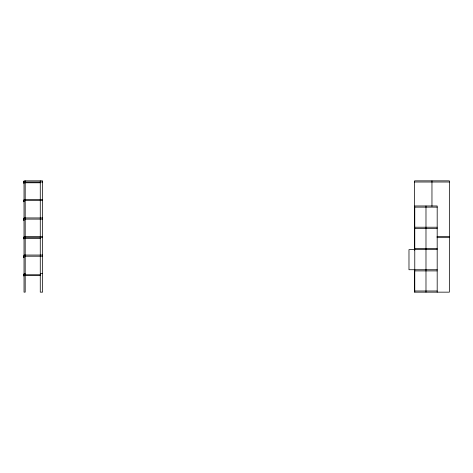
<?xml version="1.0" encoding="UTF-8"?>
<svg xmlns="http://www.w3.org/2000/svg" width="473" height="473" viewBox="0 0 473 473"><rect width="100%" height="100%" fill="white"/><g stroke="black" fill="none" stroke-linecap="round" stroke-linejoin="round"><path stroke-width="0.71" d="M24.034 181.62L23.65 181.62L23.65 183.169L24.034 183.169M23.65 182.004L24.034 182.004M25.193 182.004L42.588 182.004M414.567 182.004L449.35 182.004M23.65 182.779L24.034 182.779M24.75 182.779L40.447 182.779M24.034 199.399L42.588 199.399M24.034 200.174L23.65 200.174L23.65 201.717L24.034 201.717M23.65 200.558L24.034 200.558M25.193 200.558L42.588 200.558M23.65 201.332L24.034 201.332M414.774 207.127L437.188 207.127M24.034 217.947L42.588 217.947M24.034 218.721L23.65 218.721L23.65 220.27L24.034 220.27M23.65 219.111L24.034 219.111M25.193 219.111L42.588 219.111M23.65 219.88L24.034 219.88M414.774 227.223L437.188 227.223M414.774 228.382L437.188 228.382M24.034 236.5L42.588 236.5M437.028 236.5L449.35 236.5M24.034 237.275L23.65 237.275L23.65 238.818L24.034 238.818M23.65 237.659L24.034 237.659M25.193 237.659L42.588 237.659M437.028 237.659L449.35 237.659M23.65 238.433L24.034 238.433M24.75 238.433L40.447 238.433M414.774 248.479L437.188 248.479M437.188 249.638L408.979 249.638L408.979 269.734L437.188 269.734M24.034 255.053L42.588 255.053M24.034 255.822L23.65 255.822L23.65 257.371L24.034 257.371M23.65 256.212L24.034 256.212M25.193 256.212L42.588 256.212M23.65 256.981L24.034 256.981M414.774 270.899L437.188 270.899M24.034 273.601L25.193 273.601M40.27 273.601L42.588 273.601M24.034 274.375L23.65 274.375L23.65 275.919L24.034 275.919M23.65 274.76L24.034 274.76M24.75 274.76L40.447 274.76M23.65 275.534L24.034 275.534M24.75 275.534L40.447 275.534M414.774 290.996L437.188 290.996M437.188 292.154L437.188 205.968L414.774 205.968L414.774 292.154M431.961 180.846L431.961 206.311M425.984 205.968L425.984 292.154M414.567 250.176L414.567 180.846L449.35 180.846L449.35 292.154L414.567 292.154L414.567 269.326M40.27 180.846L40.27 292.154L42.588 292.154L42.588 180.846L24.034 180.846L24.034 292.154L25.193 292.154L25.193 180.846"/></g></svg>
